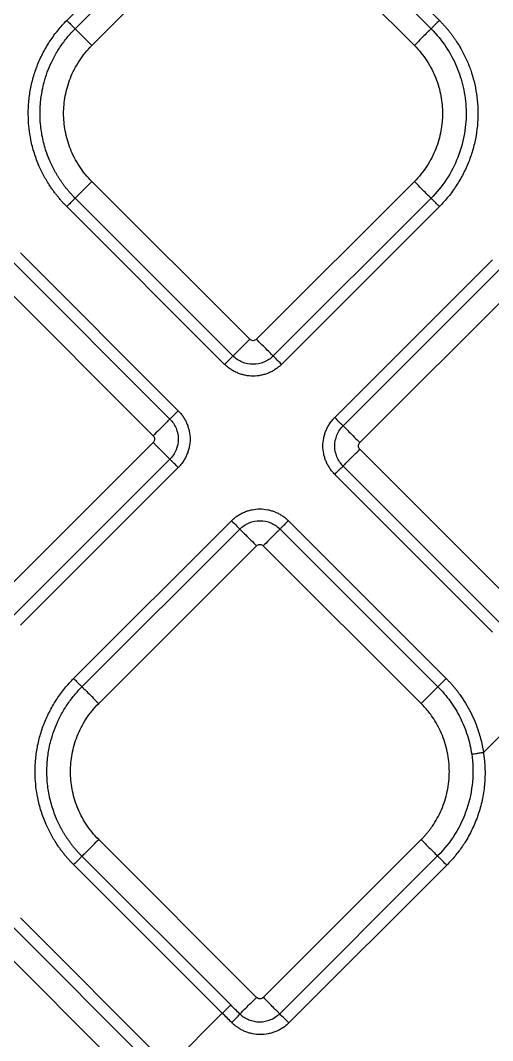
# Model space of a CAD drawing. Extents: x 0 to 84, y -21 to 126.
# Drawn here: x 50.966 to 52.936, y 29.942 to 34.201 of the extents above; entities that cross this region are included whole.
import ezdxf

# ---------------------------------------------------------------- set-up
doc = ezdxf.new("R2010")
doc.units = 0
doc.header["$MEASUREMENT"] = 0
doc.layers.add('1', color=4, linetype='Continuous')

# ---------------------------------------------------------------- blocks, each defined once
blk = doc.blocks.new('PRODIGY')
at = {"layer": '1', "color": 3, "linetype": 'Continuous', "lineweight": 25}
for p, q in [((51.1596, 34.2013), (51.8183, 34.8599)), ((52.0557, 34.8599), (52.7143, 34.2013)), ((51.1945, 34.1664), (51.8531, 34.8251)), ((52.0208, 34.8251), (52.6795, 34.1664)), ((51.2642, 34.0967), (51.9228, 34.7554)), ((51.9511, 34.7554), (52.6098, 34.0967)), ((51.9228, 32.8701), (51.2642, 33.5287)), ((52.6098, 33.5287), (51.9511, 32.8701)), ((51.8531, 32.8004), (51.1945, 33.459)), ((52.6795, 33.459), (52.0208, 32.8004)), ((51.8183, 32.7655), (51.1596, 33.4242)), ((52.7143, 33.4242), (52.0557, 32.7655)), ((50.9661, 33.2307), (51.6248, 32.5721)), ((50.9313, 33.1959), (51.5899, 32.5372)), ((52.2777, 32.5436), (52.9363, 33.2022)), ((52.3125, 32.5087), (52.9712, 33.1674)), ((50.8616, 33.1262), (51.5202, 32.4675)), ((52.3822, 32.439), (53.0409, 33.0977)), ((51.5202, 32.4392), (50.8616, 31.7805)), ((51.5899, 32.3695), (50.9313, 31.7108)), ((53.0409, 31.752), (52.3822, 32.4107)), ((51.6248, 32.3346), (50.9661, 31.676)), ((52.9712, 31.6823), (52.3125, 32.341)), ((52.9363, 31.6475), (52.2777, 32.3061)), ((51.1881, 31.454), (51.8468, 32.1127)), ((52.0842, 32.1127), (52.7428, 31.454)), ((51.223, 31.4192), (51.8816, 32.0778)), ((52.0493, 32.0778), (52.708, 31.4192)), ((51.2927, 31.3495), (51.9513, 32.0081)), ((51.9796, 32.0081), (52.6383, 31.3495)), ((52.8979, 31.1457), (53.0636, 31.3113)), ((51.9513, 30.1228), (51.2927, 30.7815)), ((52.6383, 30.7815), (51.9796, 30.1228)), ((51.8435, 30.0912), (51.223, 30.7118)), ((52.7067, 30.713), (52.0481, 30.0543)), ((51.8086, 30.0564), (51.1881, 30.6769)), ((52.7449, 30.6748), (52.0863, 30.0161)), ((50.9661, 30.4549), (51.5866, 29.8344)), ((50.9312, 30.42), (51.5518, 29.7995)), ((50.8615, 30.3503), (51.5202, 29.6917)), ((51.5866, 29.8344), (51.8086, 30.0564))]:
    blk.add_line(p, q, dxfattribs=at)
for points, knots in [([(51.1596, 33.4242), (51.1561, 33.4277), (51.1491, 33.4348), (51.139, 33.4459), (51.1292, 33.4571), (51.1197, 33.4686), (51.1104, 33.4805), (51.1015, 33.4925), (51.0863, 33.5143), (51.0664, 33.5469), (51.0429, 33.5943), (51.0232, 33.6465), (51.0058, 33.7145), (50.9981, 33.7837), (50.9994, 33.8521), (51.0061, 33.908), (51.0186, 33.963), (51.037, 34.0166), (51.0608, 34.068), (51.0848, 34.1085), (51.106, 34.1391), (51.1229, 34.1609), (51.1406, 34.1818), (51.1533, 34.1948), (51.1596, 34.2013)], [0, 0, 0, 0, 0.017341, 0.034665, 0.051985, 0.069313, 0.086663, 0.104047, 0.121478, 0.179141, 0.236743, 0.304922, 0.372836, 0.480686, 0.54577, 0.610337, 0.67596, 0.741895, 0.807114, 0.872629, 0.904913, 0.936849, 0.968517, 1, 1, 1, 1]), ([(51.1596, 34.2013), (51.1635, 34.1974), (51.1677, 34.1932), (51.1756, 34.1853), (51.1795, 34.1814), (51.186, 34.1749), (51.1887, 34.1722), (51.1926, 34.1683), (51.1938, 34.1671), (51.1945, 34.1664)], [0, 0, 0, 0, 0.25, 0.25, 0.5, 0.5, 0.75, 0.75, 1, 1, 1, 1]), ([(52.7143, 34.2013), (52.7106, 34.1976), (52.7067, 34.1937), (52.6989, 34.1859), (52.6951, 34.1821), (52.6885, 34.1755), (52.6857, 34.1726), (52.6815, 34.1684), (52.6801, 34.1671), (52.6795, 34.1664)], [0, 0, 0, 0, 0.25, 0.25, 0.5, 0.5, 0.75, 0.75, 1, 1, 1, 1]), ([(52.7143, 34.2013), (52.7175, 34.1981), (52.7238, 34.1917), (52.733, 34.1818), (52.7419, 34.1717), (52.7506, 34.1613), (52.759, 34.1508), (52.7672, 34.14), (52.7752, 34.129), (52.7852, 34.1145), (52.7969, 34.096), (52.8138, 34.0663), (52.8321, 34.0286), (52.8496, 33.9818), (52.8628, 33.9328), (52.8717, 33.8819), (52.8758, 33.8287), (52.8747, 33.7746), (52.8682, 33.7195), (52.856, 33.6649), (52.8379, 33.6113), (52.8142, 33.5597), (52.7903, 33.5188), (52.7688, 33.4877), (52.7517, 33.4654), (52.7336, 33.4441), (52.7208, 33.4308), (52.7143, 33.4242)], [0, 0, 0, 0, 0.015653, 0.03129, 0.046922, 0.062557, 0.078206, 0.093877, 0.10958, 0.125325, 0.155378, 0.185662, 0.243925, 0.301095, 0.359088, 0.419952, 0.480645, 0.544392, 0.607866, 0.673169, 0.738587, 0.80425, 0.870202, 0.903106, 0.935649, 0.967918, 1, 1, 1, 1]), ([(51.1945, 33.459), (51.1912, 33.4624), (51.1847, 33.469), (51.1753, 33.4792), (51.1663, 33.4896), (51.1576, 33.5001), (51.1493, 33.5108), (51.1413, 33.5216), (51.1337, 33.5325), (51.1265, 33.5436), (51.1196, 33.5547), (51.1131, 33.5658), (51.1069, 33.5771), (51.101, 33.5884), (51.0954, 33.5999), (51.0878, 33.6167), (51.0745, 33.6495), (51.0597, 33.6991), (51.0508, 33.7525), (51.0473, 33.8041), (51.0486, 33.8541), (51.0554, 33.9026), (51.0689, 33.9605), (51.0858, 34.0067), (51.1065, 34.048), (51.1188, 34.0698), (51.1322, 34.0909), (51.1465, 34.1112), (51.1617, 34.1306), (51.1776, 34.1491), (51.1888, 34.1607), (51.1945, 34.1664)], [0, 0, 0, 0, 0.017777, 0.035429, 0.05295, 0.070334, 0.087578, 0.104677, 0.121626, 0.138421, 0.155059, 0.171536, 0.18785, 0.204007, 0.220236, 0.23663, 0.2744, 0.355233, 0.434068, 0.480754, 0.552372, 0.624938, 0.667358, 0.779414, 0.811539, 0.843523, 0.875326, 0.90691, 0.93824, 0.96928, 1, 1, 1, 1]), ([(51.1945, 34.1664), (51.1958, 34.1651), (51.1985, 34.1624), (51.2068, 34.1541), (51.2125, 34.1484), (51.2258, 34.1351), (51.2334, 34.1275), (51.2489, 34.112), (51.2568, 34.1041), (51.2642, 34.0967)], [0, 0, 0, 0, 0.25, 0.25, 0.5, 0.5, 0.75, 0.75, 1, 1, 1, 1]), ([(52.6795, 34.1664), (52.6782, 34.1651), (52.6755, 34.1624), (52.6671, 34.1541), (52.6614, 34.1484), (52.6481, 34.1351), (52.6405, 34.1275), (52.625, 34.112), (52.6171, 34.1041), (52.6098, 34.0967)], [0, 0, 0, 0, 0.25, 0.25, 0.5, 0.5, 0.75, 0.75, 1, 1, 1, 1]), ([(52.6795, 34.1664), (52.7032, 34.1427), (52.724, 34.1171), (52.7596, 34.0638), (52.7743, 34.0362), (52.792, 33.9946), (52.7971, 33.9809), (52.8063, 33.9524), (52.8104, 33.9377), (52.8205, 33.8925), (52.8247, 33.8608), (52.8267, 33.7954), (52.8245, 33.7619), (52.8131, 33.6951), (52.8039, 33.6618), (52.7786, 33.5975), (52.7626, 33.5667), (52.7249, 33.5092), (52.7032, 33.4827), (52.6795, 33.459)], [0, 0, 0, 0, 0.125, 0.125, 0.25, 0.25, 0.3125, 0.3125, 0.375, 0.375, 0.5, 0.5, 0.625, 0.625, 0.75, 0.75, 0.875, 0.875, 1, 1, 1, 1]), ([(51.2642, 33.5287), (51.2446, 33.5484), (51.227, 33.57), (51.197, 33.6159), (51.1845, 33.6402), (51.1649, 33.6896), (51.1578, 33.7148), (51.1486, 33.7645), (51.1465, 33.7891), (51.1465, 33.8364), (51.1486, 33.861), (51.1578, 33.9107), (51.1649, 33.9359), (51.1845, 33.9853), (51.197, 34.0096), (51.227, 34.0555), (51.2446, 34.0771), (51.2642, 34.0967)], [0, 0, 0, 0, 0.125, 0.125, 0.25, 0.25, 0.375, 0.375, 0.5, 0.5, 0.625, 0.625, 0.75, 0.75, 0.875, 0.875, 1, 1, 1, 1]), ([(52.6098, 34.0967), (52.6294, 34.0771), (52.6469, 34.0555), (52.6769, 34.0096), (52.6894, 33.9853), (52.709, 33.9359), (52.7161, 33.9107), (52.7253, 33.861), (52.7274, 33.8364), (52.7274, 33.7891), (52.7253, 33.7645), (52.7161, 33.7148), (52.709, 33.6896), (52.6894, 33.6402), (52.6769, 33.6159), (52.6469, 33.57), (52.6294, 33.5484), (52.6098, 33.5287)], [0, 0, 0, 0, 0.125, 0.125, 0.25, 0.25, 0.375, 0.375, 0.5, 0.5, 0.625, 0.625, 0.75, 0.75, 0.875, 0.875, 1, 1, 1, 1]), ([(51.2642, 33.5287), (51.2568, 33.5214), (51.2489, 33.5135), (51.2334, 33.498), (51.2258, 33.4904), (51.2125, 33.4771), (51.2068, 33.4714), (51.1985, 33.4631), (51.1958, 33.4603), (51.1945, 33.459)], [0, 0, 0, 0, 0.25, 0.25, 0.5, 0.5, 0.75, 0.75, 1, 1, 1, 1]), ([(52.6795, 33.459), (52.6782, 33.4603), (52.6755, 33.4631), (52.6671, 33.4714), (52.6614, 33.4771), (52.6481, 33.4904), (52.6405, 33.498), (52.625, 33.5135), (52.6171, 33.5214), (52.6098, 33.5287)], [0, 0, 0, 0, 0.25, 0.25, 0.5, 0.5, 0.75, 0.75, 1, 1, 1, 1]), ([(51.1945, 33.459), (51.1938, 33.4584), (51.1926, 33.4572), (51.1887, 33.4533), (51.186, 33.4506), (51.1795, 33.444), (51.1756, 33.4402), (51.1677, 33.4323), (51.1635, 33.4281), (51.1596, 33.4242)], [0, 0, 0, 0, 0.25, 0.25, 0.5, 0.5, 0.75, 0.75, 1, 1, 1, 1]), ([(52.7143, 33.4242), (52.7104, 33.4281), (52.7063, 33.4323), (52.6983, 33.4402), (52.6945, 33.444), (52.6879, 33.4506), (52.6853, 33.4533), (52.6813, 33.4572), (52.6801, 33.4584), (52.6795, 33.459)], [0, 0, 0, 0, 0.25, 0.25, 0.5, 0.5, 0.75, 0.75, 1, 1, 1, 1]), ([(51.8531, 32.8004), (51.8544, 32.8017), (51.8571, 32.8044), (51.8655, 32.8127), (51.8712, 32.8184), (51.8845, 32.8317), (51.8921, 32.8393), (51.9076, 32.8548), (51.9155, 32.8627), (51.9228, 32.8701)], [0, 0, 0, 0, 0.25, 0.25, 0.5, 0.5, 0.75, 0.75, 1, 1, 1, 1]), ([(52.0208, 32.8004), (52.0195, 32.8017), (52.0168, 32.8044), (52.0085, 32.8127), (52.0028, 32.8183), (51.9895, 32.8316), (51.9819, 32.8392), (51.9664, 32.8548), (51.9585, 32.8627), (51.9511, 32.8701)], [0, 0, 0, 0, 0.25, 0.25, 0.5, 0.5, 0.75, 0.75, 1, 1, 1, 1]), ([(51.8183, 32.7655), (51.8222, 32.7695), (51.8263, 32.7736), (51.8343, 32.7816), (51.8381, 32.7854), (51.8446, 32.7919), (51.8473, 32.7946), (51.8513, 32.7985), (51.8525, 32.7998), (51.8531, 32.8004)], [0, 0, 0, 0, 0.25, 0.25, 0.5, 0.5, 0.75, 0.75, 1, 1, 1, 1]), ([(52.0208, 32.8004), (52.01, 32.7895), (51.9967, 32.7807), (51.9679, 32.7688), (51.9523, 32.7656), (51.9216, 32.7656), (51.906, 32.7688), (51.8772, 32.7807), (51.8639, 32.7895), (51.8531, 32.8004)], [0, 0, 0, 0, 0.25, 0.25, 0.5, 0.5, 0.75, 0.75, 1, 1, 1, 1]), ([(52.0557, 32.7655), (52.0474, 32.7738), (52.0392, 32.782), (52.0265, 32.7946), (52.0222, 32.799), (52.0208, 32.8004)], [0, 0, 0, 0, 0.5, 0.5, 1, 1, 1, 1]), ([(52.0557, 32.7655), (52.0537, 32.7636), (52.0498, 32.7598), (52.0435, 32.7544), (52.037, 32.7494), (52.028, 32.7431), (52.0162, 32.736), (52.0013, 32.729), (51.9857, 32.7234), (51.9644, 32.718), (51.937, 32.7152), (51.9095, 32.718), (51.8882, 32.7234), (51.8727, 32.729), (51.8578, 32.736), (51.8451, 32.7435), (51.8347, 32.751), (51.8261, 32.7579), (51.8209, 32.763), (51.8183, 32.7655)], [0, 0, 0, 0, 0.031198, 0.062422, 0.093752, 0.125266, 0.187622, 0.250173, 0.31267, 0.375042, 0.499989, 0.624937, 0.687308, 0.749825, 0.812368, 0.874743, 0.916727, 0.958417, 1, 1, 1, 1]), ([(51.6248, 32.5721), (51.6165, 32.5638), (51.6083, 32.5556), (51.5957, 32.5429), (51.5913, 32.5386), (51.5899, 32.5372)], [0, 0, 0, 0, 0.5, 0.5, 1, 1, 1, 1]), ([(51.6248, 32.5721), (51.6267, 32.5701), (51.6305, 32.5662), (51.6359, 32.5599), (51.6409, 32.5534), (51.6473, 32.5444), (51.6543, 32.5326), (51.6613, 32.5176), (51.6669, 32.5021), (51.6723, 32.4808), (51.6751, 32.4534), (51.6723, 32.4259), (51.6669, 32.4046), (51.6613, 32.3891), (51.6543, 32.3741), (51.6468, 32.3615), (51.6393, 32.3511), (51.6324, 32.3425), (51.6273, 32.3373), (51.6248, 32.3346)], [0, 0, 0, 0, 0.031198, 0.062422, 0.093752, 0.125266, 0.187622, 0.250173, 0.31267, 0.375042, 0.499989, 0.624937, 0.687308, 0.749825, 0.812368, 0.874743, 0.916727, 0.958417, 1, 1, 1, 1]), ([(52.2777, 32.3061), (52.2757, 32.3081), (52.2719, 32.312), (52.2666, 32.3183), (52.2615, 32.3248), (52.2552, 32.3338), (52.2481, 32.3456), (52.2411, 32.3605), (52.2355, 32.3761), (52.2302, 32.3974), (52.2273, 32.4248), (52.2302, 32.4523), (52.2355, 32.4736), (52.2411, 32.4891), (52.2481, 32.5041), (52.2556, 32.5167), (52.2631, 32.5271), (52.27, 32.5357), (52.2751, 32.5409), (52.2777, 32.5436)], [0, 0, 0, 0, 0.031198, 0.062422, 0.093752, 0.125266, 0.187622, 0.250173, 0.31267, 0.375042, 0.499989, 0.624937, 0.687308, 0.749825, 0.812368, 0.874743, 0.916727, 0.958417, 1, 1, 1, 1]), ([(52.2777, 32.5436), (52.2816, 32.5396), (52.2857, 32.5355), (52.2937, 32.5275), (52.2975, 32.5237), (52.304, 32.5172), (52.3067, 32.5145), (52.3106, 32.5105), (52.3119, 32.5093), (52.3125, 32.5087)], [0, 0, 0, 0, 0.25, 0.25, 0.5, 0.5, 0.75, 0.75, 1, 1, 1, 1]), ([(51.5899, 32.5372), (51.5886, 32.5359), (51.5859, 32.5332), (51.5776, 32.5249), (51.572, 32.5192), (51.5587, 32.5059), (51.5511, 32.4983), (51.5355, 32.4828), (51.5276, 32.4749), (51.5202, 32.4675)], [0, 0, 0, 0, 0.25, 0.25, 0.5, 0.5, 0.75, 0.75, 1, 1, 1, 1]), ([(51.5899, 32.5372), (51.6008, 32.5264), (51.6096, 32.5131), (51.6215, 32.4843), (51.6247, 32.4687), (51.6247, 32.438), (51.6215, 32.4224), (51.6096, 32.3936), (51.6008, 32.3803), (51.5899, 32.3695)], [0, 0, 0, 0, 0.25, 0.25, 0.5, 0.5, 0.75, 0.75, 1, 1, 1, 1]), ([(52.3125, 32.341), (52.3016, 32.3518), (52.2929, 32.3651), (52.2809, 32.3939), (52.2778, 32.4095), (52.2778, 32.4402), (52.2809, 32.4558), (52.2929, 32.4846), (52.3016, 32.4979), (52.3125, 32.5087)], [0, 0, 0, 0, 0.25, 0.25, 0.5, 0.5, 0.75, 0.75, 1, 1, 1, 1]), ([(52.3125, 32.5087), (52.3138, 32.5074), (52.3165, 32.5047), (52.3249, 32.4963), (52.3305, 32.4907), (52.3438, 32.4774), (52.3514, 32.4698), (52.3669, 32.4542), (52.3748, 32.4464), (52.3822, 32.439)], [0, 0, 0, 0, 0.25, 0.25, 0.5, 0.5, 0.75, 0.75, 1, 1, 1, 1]), ([(51.5899, 32.3695), (51.5886, 32.3708), (51.5859, 32.3735), (51.5776, 32.3819), (51.5719, 32.3875), (51.5586, 32.4008), (51.551, 32.4084), (51.5355, 32.424), (51.5276, 32.4318), (51.5202, 32.4392)], [0, 0, 0, 0, 0.25, 0.25, 0.5, 0.5, 0.75, 0.75, 1, 1, 1, 1]), ([(51.6248, 32.3346), (51.6209, 32.3386), (51.6167, 32.3427), (51.6087, 32.3507), (51.6049, 32.3545), (51.5984, 32.361), (51.5957, 32.3637), (51.5918, 32.3677), (51.5906, 32.3689), (51.5899, 32.3695)], [0, 0, 0, 0, 0.25, 0.25, 0.5, 0.5, 0.75, 0.75, 1, 1, 1, 1]), ([(52.3125, 32.341), (52.3138, 32.3423), (52.3165, 32.345), (52.3248, 32.3533), (52.3305, 32.359), (52.3437, 32.3723), (52.3514, 32.3799), (52.3669, 32.3954), (52.3748, 32.4033), (52.3822, 32.4107)], [0, 0, 0, 0, 0.25, 0.25, 0.5, 0.5, 0.75, 0.75, 1, 1, 1, 1]), ([(52.2777, 32.3061), (52.2859, 32.3144), (52.2941, 32.3226), (52.3068, 32.3353), (52.3111, 32.3396), (52.3125, 32.341)], [0, 0, 0, 0, 0.5, 0.5, 1, 1, 1, 1]), ([(51.8468, 32.1127), (51.8487, 32.1146), (51.8526, 32.1184), (51.8589, 32.1238), (51.8654, 32.1288), (51.8744, 32.1351), (51.8863, 32.1422), (51.9012, 32.1492), (51.9167, 32.1548), (51.938, 32.1602), (51.9655, 32.163), (51.9929, 32.1602), (52.0142, 32.1548), (52.0298, 32.1492), (52.0447, 32.1422), (52.0573, 32.1347), (52.0677, 32.1272), (52.0763, 32.1203), (52.0816, 32.1152), (52.0842, 32.1127)], [0, 0, 0, 0, 0.0311978, 0.062422, 0.0937518, 0.1252655, 0.1876219, 0.2501726, 0.3126696, 0.3750423, 0.4999886, 0.6249367, 0.6873081, 0.7498252, 0.8123684, 0.8747429, 0.9167266, 0.9584166, 1, 1, 1, 1]), ([(51.8468, 32.1127), (51.855, 32.1044), (51.8633, 32.0962), (51.8759, 32.0836), (51.8803, 32.0792), (51.8816, 32.0778)], [0, 0, 0, 0, 0.5, 0.5, 1, 1, 1, 1]), ([(52.0842, 32.1127), (52.0803, 32.1087), (52.0761, 32.1046), (52.0681, 32.0966), (52.0643, 32.0928), (52.0578, 32.0863), (52.0551, 32.0836), (52.0512, 32.0797), (52.0499, 32.0784), (52.0493, 32.0778)], [0, 0, 0, 0, 0.25, 0.25, 0.5, 0.5, 0.75, 0.75, 1, 1, 1, 1]), ([(51.8816, 32.0778), (51.8924, 32.0887), (51.9057, 32.0974), (51.9345, 32.1094), (51.9501, 32.1126), (51.9808, 32.1126), (51.9964, 32.1094), (52.0253, 32.0974), (52.0385, 32.0887), (52.0493, 32.0778)], [0, 0, 0, 0, 0.25, 0.25, 0.5, 0.5, 0.75, 0.75, 1, 1, 1, 1]), ([(51.8816, 32.0778), (51.8829, 32.0765), (51.8856, 32.0738), (51.894, 32.0655), (51.8996, 32.0599), (51.9129, 32.0466), (51.9205, 32.039), (51.936, 32.0234), (51.9439, 32.0155), (51.9513, 32.0081)], [0, 0, 0, 0, 0.25, 0.25, 0.5, 0.5, 0.75, 0.75, 1, 1, 1, 1]), ([(52.0493, 32.0778), (52.048, 32.0765), (52.0453, 32.0738), (52.0369, 32.0655), (52.0313, 32.0598), (52.018, 32.0465), (52.0104, 32.0389), (51.9949, 32.0234), (51.987, 32.0155), (51.9796, 32.0081)], [0, 0, 0, 0, 0.25, 0.25, 0.5, 0.5, 0.75, 0.75, 1, 1, 1, 1]), ([(51.1881, 30.6769), (51.1846, 30.6805), (51.1776, 30.6876), (51.1675, 30.6986), (51.1577, 30.7098), (51.1482, 30.7214), (51.1389, 30.7332), (51.13, 30.7452), (51.1148, 30.7671), (51.0949, 30.7996), (51.0715, 30.847), (51.0517, 30.8992), (51.0343, 30.9673), (51.0266, 31.0365), (51.0279, 31.1048), (51.0346, 31.1607), (51.0471, 31.2158), (51.0655, 31.2694), (51.0893, 31.3208), (51.1133, 31.3612), (51.1346, 31.3918), (51.1514, 31.4136), (51.1692, 31.4345), (51.1818, 31.4475), (51.1881, 31.454)], [0, 0, 0, 0, 0.017341, 0.034665, 0.051985, 0.069313, 0.086663, 0.104047, 0.121478, 0.179141, 0.236743, 0.304922, 0.372836, 0.480686, 0.54577, 0.610337, 0.67596, 0.741895, 0.807114, 0.872629, 0.904913, 0.936849, 0.968517, 1, 1, 1, 1]), ([(51.1881, 31.454), (51.192, 31.4501), (51.1962, 31.4459), (51.2041, 31.438), (51.208, 31.4342), (51.2145, 31.4276), (51.2172, 31.4249), (51.2211, 31.421), (51.2223, 31.4198), (51.223, 31.4192)], [0, 0, 0, 0, 0.25, 0.25, 0.5, 0.5, 0.75, 0.75, 1, 1, 1, 1]), ([(52.7428, 31.454), (52.7391, 31.4503), (52.7352, 31.4464), (52.7274, 31.4386), (52.7236, 31.4348), (52.717, 31.4282), (52.7142, 31.4253), (52.71, 31.4212), (52.7086, 31.4198), (52.708, 31.4192)], [0, 0, 0, 0, 0.25, 0.25, 0.5, 0.5, 0.75, 0.75, 1, 1, 1, 1]), ([(52.7428, 31.454), (52.7462, 31.4505), (52.7531, 31.4436), (52.7629, 31.4329), (52.7725, 31.4219), (52.7818, 31.4106), (52.7909, 31.3991), (52.8054, 31.3794), (52.8242, 31.3509), (52.8455, 31.3125), (52.8637, 31.2725), (52.877, 31.2357), (52.8865, 31.2029), (52.8932, 31.1744), (52.8963, 31.1552), (52.8979, 31.1457)], [0, 0, 0, 0, 0.041511, 0.083045, 0.124632, 0.166304, 0.20809, 0.25002, 0.374874, 0.500011, 0.625143, 0.750003, 0.833709, 0.91696, 1, 1, 1, 1]), ([(51.223, 30.7118), (51.2197, 30.7151), (51.2132, 30.7217), (51.2038, 30.7319), (51.1948, 30.7423), (51.1861, 30.7528), (51.1778, 30.7635), (51.1698, 30.7743), (51.1622, 30.7853), (51.155, 30.7963), (51.1481, 30.8074), (51.1416, 30.8186), (51.1354, 30.8298), (51.1295, 30.8411), (51.1239, 30.8526), (51.1163, 30.8694), (51.1031, 30.9022), (51.0882, 30.9518), (51.0793, 31.0053), (51.0758, 31.0568), (51.0771, 31.1069), (51.0839, 31.1554), (51.0974, 31.2133), (51.1143, 31.2594), (51.135, 31.3007), (51.1473, 31.3226), (51.1607, 31.3437), (51.175, 31.3639), (51.1902, 31.3833), (51.2061, 31.4018), (51.2173, 31.4134), (51.223, 31.4192)], [0, 0, 0, 0, 0.017777, 0.035429, 0.05295, 0.070334, 0.087578, 0.104677, 0.121625, 0.138421, 0.155059, 0.171536, 0.18785, 0.204007, 0.220235, 0.23663, 0.2744, 0.355233, 0.434068, 0.480754, 0.552371, 0.624938, 0.667358, 0.779414, 0.811539, 0.843523, 0.875326, 0.90691, 0.93824, 0.96928, 1, 1, 1, 1]), ([(51.223, 31.4192), (51.2243, 31.4178), (51.227, 31.4151), (51.2353, 31.4068), (51.241, 31.4011), (51.2543, 31.3878), (51.2619, 31.3802), (51.2774, 31.3647), (51.2853, 31.3568), (51.2927, 31.3495)], [0, 0, 0, 0, 0.25, 0.25, 0.5, 0.5, 0.75, 0.75, 1, 1, 1, 1]), ([(52.708, 31.4192), (52.7067, 31.4178), (52.704, 31.4151), (52.6956, 31.4068), (52.6899, 31.4011), (52.6767, 31.3878), (52.669, 31.3802), (52.6535, 31.3647), (52.6456, 31.3568), (52.6383, 31.3495)], [0, 0, 0, 0, 0.25, 0.25, 0.5, 0.5, 0.75, 0.75, 1, 1, 1, 1]), ([(52.708, 31.4192), (52.7264, 31.4007), (52.7436, 31.3806), (52.7749, 31.3375), (52.7889, 31.3145), (52.8131, 31.2665), (52.8232, 31.2415), (52.8393, 31.1905), (52.8453, 31.1645), (52.8491, 31.1385)], [0, 0, 0, 0, 0.25, 0.25, 0.5, 0.5, 0.75, 0.75, 1, 1, 1, 1]), ([(51.2927, 30.7815), (51.2731, 30.8011), (51.2555, 30.8227), (51.2255, 30.8686), (51.213, 30.8929), (51.1934, 30.9423), (51.1863, 30.9675), (51.1771, 31.0172), (51.175, 31.0418), (51.175, 31.0891), (51.1771, 31.1137), (51.1863, 31.1634), (51.1934, 31.1886), (51.213, 31.238), (51.2255, 31.2623), (51.2555, 31.3082), (51.2731, 31.3298), (51.2927, 31.3495)], [0, 0, 0, 0, 0.125, 0.125, 0.25, 0.25, 0.375, 0.375, 0.5, 0.5, 0.625, 0.625, 0.75, 0.75, 0.875, 0.875, 1, 1, 1, 1]), ([(52.6383, 30.7815), (52.6411, 30.7844), (52.6469, 30.7902), (52.6551, 30.7993), (52.6631, 30.8086), (52.6708, 30.8181), (52.6782, 30.8278), (52.6904, 30.8451), (52.7063, 30.8707), (52.7237, 30.9062), (52.7377, 30.9437), (52.7516, 30.9966), (52.7588, 31.0655), (52.7516, 31.1343), (52.7377, 31.1872), (52.7237, 31.2247), (52.7063, 31.2602), (52.6883, 31.2893), (52.6709, 31.3129), (52.6553, 31.3318), (52.644, 31.3436), (52.6383, 31.3495)], [0, 0, 0, 0, 0.019458, 0.038879, 0.058283, 0.077687, 0.097108, 0.116567, 0.178329, 0.240094, 0.30443, 0.368769, 0.500007, 0.631244, 0.695581, 0.75992, 0.821682, 0.883447, 0.922321, 0.961124, 1, 1, 1, 1]), ([(52.8491, 31.1385), (52.8548, 31.1003), (52.8559, 31.0615), (52.849, 30.9845), (52.841, 30.9463), (52.8163, 30.8727), (52.7997, 30.8373), (52.7586, 30.7712), (52.7343, 30.7405), (52.7067, 30.713)], [0, 0, 0, 0, 0.25, 0.25, 0.5, 0.5, 0.75, 0.75, 1, 1, 1, 1]), ([(52.8979, 31.1457), (52.8986, 31.1409), (52.9, 31.1315), (52.9017, 31.1173), (52.9031, 31.1031), (52.904, 31.0889), (52.9046, 31.0746), (52.9048, 31.0603), (52.9046, 31.0459), (52.9041, 31.0315), (52.9021, 31.0006), (52.8955, 30.9533), (52.8792, 30.8911), (52.8556, 30.8312), (52.8313, 30.7859), (52.8105, 30.7536), (52.7956, 30.7327), (52.7797, 30.7127), (52.7629, 30.6932), (52.7509, 30.6809), (52.7449, 30.6748)], [0, 0, 0, 0, 0.027803, 0.055585, 0.083364, 0.111155, 0.138976, 0.166842, 0.194771, 0.222779, 0.250885, 0.375612, 0.501017, 0.625662, 0.750614, 0.800458, 0.850207, 0.899973, 0.949867, 1, 1, 1, 1]), ([(52.8491, 31.1385), (52.85, 31.1386), (52.8519, 31.1389), (52.8578, 31.1397), (52.8617, 31.1403), (52.871, 31.1417), (52.8764, 31.1425), (52.8872, 31.1441), (52.8927, 31.1449), (52.8979, 31.1457)], [0, 0, 0, 0, 0.25, 0.25, 0.5, 0.5, 0.75, 0.75, 1, 1, 1, 1]), ([(51.223, 30.7118), (51.2243, 30.7131), (51.227, 30.7158), (51.2353, 30.7241), (51.241, 30.7298), (51.2543, 30.7431), (51.2619, 30.7507), (51.2774, 30.7662), (51.2853, 30.7741), (51.2927, 30.7815)], [0, 0, 0, 0, 0.25, 0.25, 0.5, 0.5, 0.75, 0.75, 1, 1, 1, 1]), ([(52.6383, 30.7815), (52.6452, 30.7745), (52.6525, 30.7672), (52.6671, 30.7526), (52.6743, 30.7454), (52.6872, 30.7325), (52.6929, 30.7269), (52.7017, 30.718), (52.7049, 30.7149), (52.7067, 30.713)], [0, 0, 0, 0, 0.25, 0.25, 0.5, 0.5, 0.75, 0.75, 1, 1, 1, 1]), ([(51.1881, 30.6769), (51.1918, 30.6806), (51.1957, 30.6845), (51.2035, 30.6923), (51.2073, 30.6961), (51.2139, 30.7027), (51.2168, 30.7056), (51.221, 30.7098), (51.2223, 30.7111), (51.223, 30.7118)], [0, 0, 0, 0, 0.25, 0.25, 0.5, 0.5, 0.75, 0.75, 1, 1, 1, 1]), ([(52.7449, 30.6748), (52.7412, 30.6785), (52.7371, 30.6826), (52.7289, 30.6908), (52.7249, 30.6949), (52.7176, 30.7022), (52.7144, 30.7054), (52.7094, 30.7103), (52.7077, 30.712), (52.7067, 30.713)], [0, 0, 0, 0, 0.25, 0.25, 0.5, 0.5, 0.75, 0.75, 1, 1, 1, 1]), ([(51.8817, 30.0531), (51.883, 30.0545), (51.8858, 30.0572), (51.8942, 30.0656), (51.8998, 30.0713), (51.9131, 30.0846), (51.9207, 30.0921), (51.9361, 30.1076), (51.944, 30.1154), (51.9513, 30.1228)], [0, 0, 0, 0, 0.25, 0.25, 0.5, 0.5, 0.75, 0.75, 1, 1, 1, 1]), ([(52.0481, 30.0543), (52.0462, 30.0562), (52.043, 30.0594), (52.0342, 30.0682), (52.0286, 30.0738), (52.0157, 30.0867), (52.0085, 30.0939), (51.9939, 30.1085), (51.9865, 30.1159), (51.9796, 30.1228)], [0, 0, 0, 0, 0.25, 0.25, 0.5, 0.5, 0.75, 0.75, 1, 1, 1, 1]), ([(51.8086, 30.0564), (51.8125, 30.0603), (51.8167, 30.0644), (51.8247, 30.0724), (51.8285, 30.0762), (51.835, 30.0828), (51.8377, 30.0855), (51.8416, 30.0894), (51.8429, 30.0906), (51.8435, 30.0912)], [0, 0, 0, 0, 0.25, 0.25, 0.5, 0.5, 0.75, 0.75, 1, 1, 1, 1]), ([(51.8478, 30.0174), (51.8413, 30.0238), (51.8282, 30.0368), (51.8152, 30.0498), (51.8086, 30.0564)], [0, 0, 0, 0, 0.496223, 1, 1, 1, 1]), ([(51.8478, 30.0174), (51.856, 30.0256), (51.8641, 30.034), (51.8764, 30.0469), (51.8805, 30.0515), (51.8817, 30.0531)], [0, 0, 0, 0, 0.5, 0.5, 1, 1, 1, 1]), ([(52.0481, 30.0543), (52.0372, 30.0435), (52.024, 30.0346), (51.9952, 30.0226), (51.9798, 30.0194), (51.9493, 30.0193), (51.9339, 30.0223), (51.9054, 30.0339), (51.8924, 30.0425), (51.8817, 30.0531)], [0, 0, 0, 0, 0.25, 0.25, 0.5, 0.5, 0.75, 0.75, 1, 1, 1, 1]), ([(52.0863, 30.0161), (52.0779, 30.0245), (52.0692, 30.0332), (52.0553, 30.0471), (52.0502, 30.0522), (52.0481, 30.0543)], [0, 0, 0, 0, 0.5, 0.5, 1, 1, 1, 1]), ([(52.0863, 30.0161), (52.0843, 30.0142), (52.0804, 30.0104), (52.0741, 30.005), (52.0676, 30), (52.0585, 29.9937), (52.0467, 29.9867), (52.0317, 29.9797), (52.0162, 29.9742), (51.9948, 29.9689), (51.9672, 29.9663), (51.9397, 29.9693), (51.9183, 29.9748), (51.9027, 29.9805), (51.8877, 29.9876), (51.875, 29.9952), (51.8645, 30.0027), (51.8558, 30.0097), (51.8505, 30.0148), (51.8478, 30.0174)], [0, 0, 0, 0, 0.031051, 0.062138, 0.093343, 0.124749, 0.186902, 0.24924, 0.311558, 0.373798, 0.498611, 0.623623, 0.686112, 0.748788, 0.811539, 0.87417, 0.916327, 0.958211, 1, 1, 1, 1])]:
    blk.add_open_spline(points, degree=3, knots=knots, dxfattribs=at)
for points in [[(51.9511, 32.8701), (51.9474, 32.8664), (51.937, 32.8621), (51.9265, 32.8664), (51.9228, 32.8701)], [(51.5202, 32.4675), (51.524, 32.4638), (51.5282, 32.4533), (51.524, 32.4429), (51.5202, 32.4392)], [(52.3822, 32.4107), (52.3785, 32.4144), (52.3742, 32.4248), (52.3785, 32.4353), (52.3822, 32.439)], [(51.9513, 32.0081), (51.955, 32.0118), (51.9655, 32.0161), (51.9759, 32.0118), (51.9796, 32.0081)], [(51.9796, 30.1228), (51.9759, 30.1191), (51.9655, 30.1148), (51.955, 30.1191), (51.9513, 30.1228)], [(51.8817, 30.0531), (51.8689, 30.0658), (51.8562, 30.0785), (51.8435, 30.0912)]]:
    blk.add_open_spline(points, degree=3, dxfattribs=at)

msp = doc.modelspace()

# ---------------------------------------------------------------- block references
at = {"layer": '1'}
msp.add_blockref('PRODIGY', (0, 0), dxfattribs=at)

doc.saveas('drawing.dxf')
